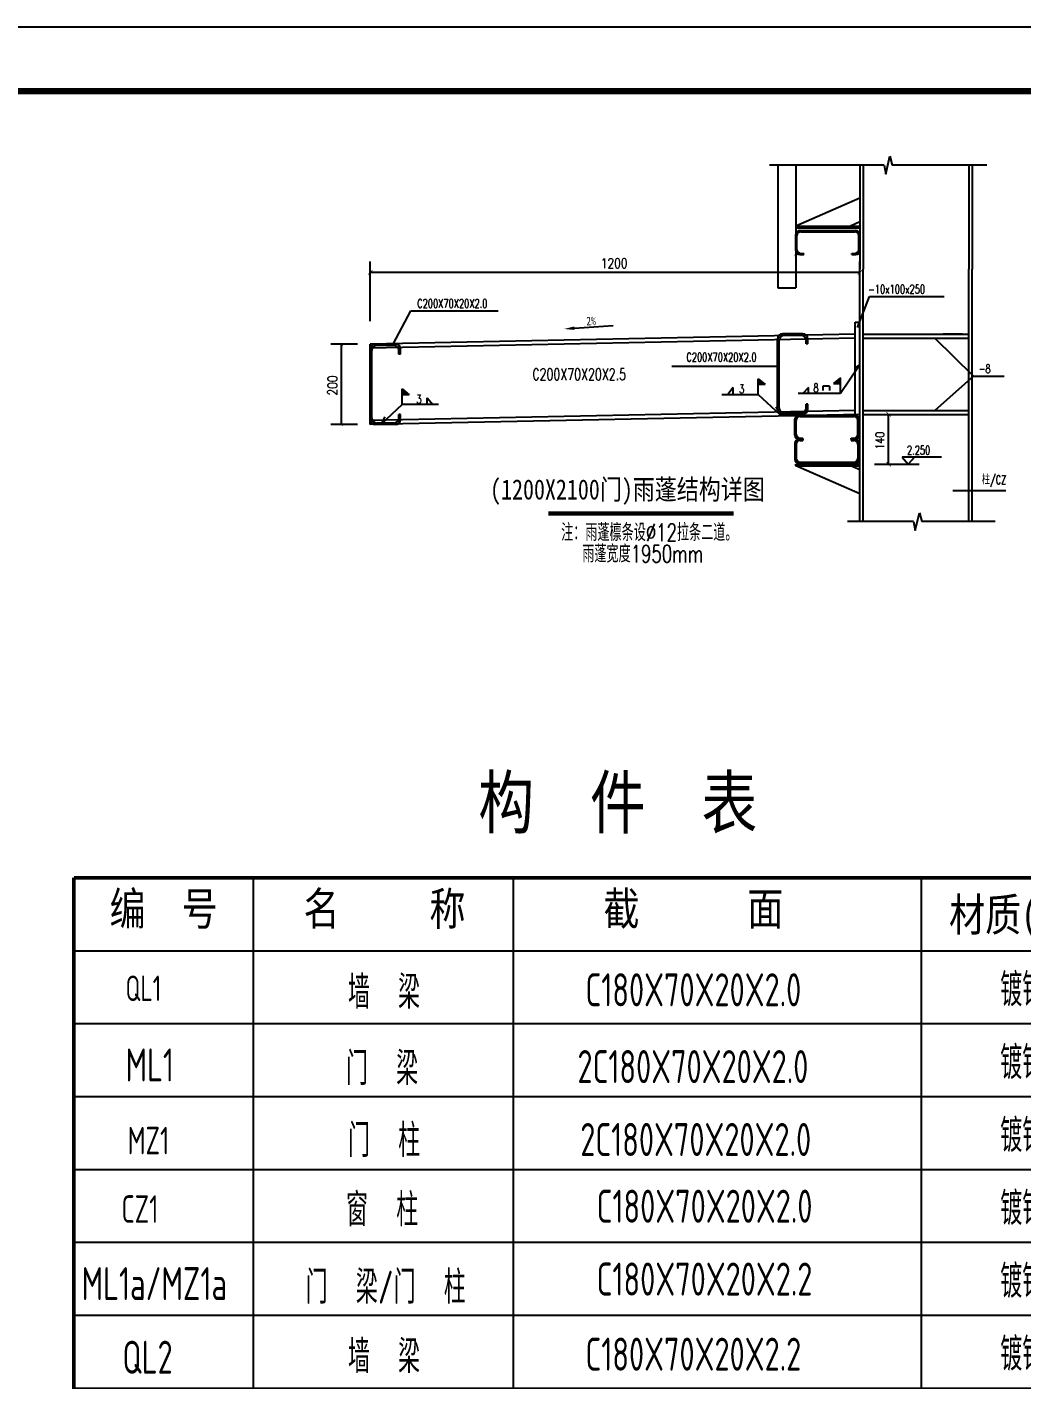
# Model space of a CAD drawing. Extents: x 69728788 to 150163257, y 20675998 to 43663798.
# Drawn here: x 75112336 to 75143425, y 21082004 to 21124288 of the extents above; entities that cross this region are included whole.
import ezdxf

# ---------------------------------------------------------------- set-up
doc = ezdxf.new("R2010")
doc.units = 0
doc.header["$LTSCALE"] = 1000
doc.header["$MEASUREMENT"] = 0
doc.linetypes.add('3', pattern=[5, 3, -2])
doc.linetypes.add('30', pattern=[0])
doc.layers.get('0').update_dxf_attribs({"linetype": 'CONTINUOUS'})
doc.layers.add('20', color=2, linetype='CONTINUOUS', lineweight=35)
for name, color, linetype in [('AXIS', 3, 'CONTINUOUS'), ('DIM', 3, 'CONTINUOUS'), ('killer_tk3.0000', 1, 'CONTINUOUS'), ('PUB_TEXT', 7, 'CONTINUOUS'), ('PUB_TITLE', 4, 'CONTINUOUS'), ('TEXT', 7, 'CONTINUOUS'), ('ZHI', 7, 'CONTINUOUS')]:
    doc.layers.add(name, color=color, linetype=linetype)
doc.styles.add('-宋体', font='')
doc.styles.add('3MM', font='simplex.shx', dxfattribs={"width": 0.7, "height": 700, "bigfont": 'hztxt.shx'})
doc.styles.add('DIM_FONT', font='SIMPLEX.shx', dxfattribs={"width": 0.8})
doc.styles.add('hztxt', font='romand_pkpm', dxfattribs={"bigfont": 'hztxt'})
doc.styles.add('ROMANS', font='romans.shx', dxfattribs={"width": 0.75, "height": 300, "bigfont": 'hztxt.shx'})
doc.styles.add('STYLESONG', font='宋体', dxfattribs={"width": 0.8})
doc.styles.add('TSSD_Rein', font='atssdeng.shx', dxfattribs={"width": 0.7, "bigfont": 'atssdchn.shx'})
doc.styles.add('WZX', font='simhei.ttf', dxfattribs={"width": 0.8})
doc.styles.get('-宋体').set_extended_font_data('SimSun')

# ---------------------------------------------------------------- blocks, each defined once
blk = doc.blocks.new('253639')
at = {"layer": 'TEXT'}
for p, q in [((75191887, 21041597), (75217178, 21041597)), ((75191887, 21041597), (75217178, 21041597)), ((75191887, 21041597), (75217178, 21041597)), ((75191887, 21041597), (75217178, 21041597)), ((75191887, 21041597), (75217178, 21041597)), ((75196099, 21016101), (75196099, 21041597)), ((75202191, 21016101), (75202191, 21041597)), ((75211752, 21016101), (75211752, 21041597)), ((75191887, 21039888), (75217178, 21039888)), ((75191887, 21039888), (75217178, 21039888)), ((75191887, 21038179), (75217178, 21038179)), ((75191887, 21036471), (75217178, 21036471)), ((75191887, 21034762), (75217178, 21034762)), ((75191887, 21033054), (75217178, 21033054)), ((75191887, 21033054), (75217178, 21033054)), ((75191887, 21031346), (75217178, 21031346)), ((75191887, 21031346), (75217178, 21031346)), ((75191887, 21031346), (75217178, 21031346)), ((75191887, 21029637), (75217178, 21029637)), ((75191887, 21027929), (75217178, 21027929)), ((75191887, 21026220), (75217178, 21026220)), ((75191887, 21024512), (75217178, 21024512)), ((75191887, 21022802), (75217178, 21022802)), ((75191887, 21021227), (75217178, 21021227)), ((75191887, 21019519), (75217178, 21019519)), ((75191887, 21017811), (75217178, 21017811)), ((75191887, 21016101), (75217178, 21016101)), ((75191887, 21016101), (75217178, 21016101)), ((75191887, 21016101), (75217178, 21016101)), ((75191887, 21016101), (75217178, 21016101)), ((75191887, 21016101), (75217178, 21016101)), ((75191887, 21016101), (75217178, 21016101)), ((75191887, 21016101), (75217178, 21016101))]:
    blk.add_line(p, q, dxfattribs=at)
at = {"layer": 'TEXT', "const_width": 90.3}
for points in [[(75191887, 21041597), (75217178, 21041597)], [(75191887, 21041597), (75191887, 21016101), (75217178, 21016101), (75217178, 21041597)]]:
    blk.add_lwpolyline(points, dxfattribs=at)
at = {"layer": 'PUB_TEXT', "style": 'TSSD_Rein', "width": 0.8}
for s, height, p in [('口50x3.0', 613.3, (75204144, 21023123)), ('YC', 613.3, (75193008, 21021524)), ('墙面隅撑', 613.3, (75197799, 21021529)), ('材料规格为L50＊4角钢', 613.32, (75203581, 21021565)), ('ZLT ', 613.3, (75193068, 21020039)), ('直 拉 条', 613.3, (75197739, 21019884)), ('%%13012', 613.3, (75203748, 21019986)), ('XLT ', 613.3, (75193120, 21018264)), ('斜 拉 条', 613.3, (75197726, 21018265)), ('%%13012', 613.3, (75203900, 21018206)), ('撑  杆', 613.3, (75197869, 21016642)), ('%%13032X2.5(内设%%13012拉条)', 613.32, (75203409, 21016585)), ('CG ', 613.3, (75193145, 21016599))]:
    blk.add_text(s, height=height, dxfattribs=at).set_placement(p)
at = {"layer": 'TEXT'}
for s, height, style, width, p in [('构  件  表', 1200, '-宋体', 0.8, (75201365, 21042766)), ('编  号', 774.4, '-宋体', 0.8, (75192724, 21040486)), ('名     称', 774.4, '-宋体', 0.8, (75197270, 21040486)), ('截      面', 774.4, '-宋体', 0.8, (75204297, 21040486)), ('材质(Q235)', 774.4, '-宋体', 0.8, (75212399, 21040347)), ('镀锌', 774.4, 'TSSD_Rein', 0.7, (75213599, 21038585)), ('QL1', 600, 'TSSD_Rein', 0.7, (75193097, 21038708)), ('墙  梁', 774.4, 'TSSD_Rein', 0.7, (75198312, 21038529)), (' C180X70X20X2.0', 774.4, 'TSSD_Rein', 0.7, (75203548, 21038585)), ('ML1', 774.4, 'TSSD_Rein', 0.7, (75193098, 21036823)), ('门  梁', 774.4, 'TSSD_Rein', 0.7, (75198268, 21036741)), ('2C180X70X20X2.0', 774.4, 'TSSD_Rein', 0.7, (75203690, 21036785)), ('镀锌', 774.4, 'TSSD_Rein', 0.7, (75213599, 21036877)), ('镀锌', 774.4, 'TSSD_Rein', 0.7, (75213599, 21035168)), ('MZ1', 645.3, 'TSSD_Rein', 0.7, (75193147, 21035115)), ('门  柱', 774.4, 'TSSD_Rein', 0.7, (75198313, 21035053)), ('2C180X70X20X2.0', 774.4, 'TSSD_Rein', 0.7, (75203756, 21035076)), ('CZ1', 645.3, 'TSSD_Rein', 0.7, (75193003, 21033511)), ('窗  柱', 774.4, 'TSSD_Rein', 0.7, (75198268, 21033428)), (' C180X70X20X2.0', 774.4, 'TSSD_Rein', 0.7, (75203810, 21033512)), ('镀锌', 774.4, 'TSSD_Rein', 0.7, (75213599, 21033459)), ('ML1a/MZ1a', 774.4, 'TSSD_Rein', 0.7, (75192068, 21031698)), ('门  梁/门  柱', 774.4, 'TSSD_Rein', 0.7, (75197322, 21031615)), (' C180X70X20X2.2', 774.4, 'TSSD_Rein', 0.7, (75203810, 21031804)), ('镀锌', 774.4, 'TSSD_Rein', 0.7, (75213599, 21031751)), ('镀锌', 774.4, 'TSSD_Rein', 0.7, (75213599, 21030044)), ('QL2', 774.4, 'TSSD_Rein', 0.7, (75193025, 21029973)), ('墙  梁', 774.4, 'TSSD_Rein', 0.7, (75198312, 21029987)), (' C180X70X20X2.2', 774.4, 'TSSD_Rein', 0.7, (75203548, 21030044)), ('ML2', 774.4, 'TSSD_Rein', 0.7, (75193098, 21028282)), ('门  梁', 774.4, 'TSSD_Rein', 0.7, (75198268, 21028199)), ('2C180X70X20X2.2', 774.4, 'TSSD_Rein', 0.7, (75203690, 21028243)), ('镀锌', 774.4, 'TSSD_Rein', 0.7, (75213599, 21028335)), ('镀锌', 774.4, 'TSSD_Rein', 0.7, (75213599, 21026626)), ('MZ2', 645.3, 'TSSD_Rein', 0.7, (75193147, 21026573)), ('门  柱', 774.4, 'TSSD_Rein', 0.7, (75198313, 21026511)), ('2C180X70X20X2.2', 774.4, 'TSSD_Rein', 0.7, (75203756, 21026535)), ('CZ2', 645.3, 'TSSD_Rein', 0.7, (75193003, 21024969)), ('窗  柱', 774.4, 'TSSD_Rein', 0.7, (75198268, 21024886)), (' C180X70X20X2.2', 774.4, 'TSSD_Rein', 0.7, (75203810, 21024970)), ('镀锌', 774.4, 'TSSD_Rein', 0.7, (75213599, 21024917)), ('方管', 645.3, 'TSSD_Rein', 0.7, (75192977, 21023044)), ('全部', 645.3, 'TSSD_Rein', 0.7, (75198702, 21023082))]:
    blk.add_text(s, height=height, dxfattribs=dict(at, style=style, width=width)).set_placement(p)
blk = doc.blocks.new('12565')
for p, q in [((74722966, 21391418), (74722966, 21387159)), ((74723590, 21391418), (74723590, 21387159)), ((74725819, 21391418), (74725819, 21387801)), ((74725819, 21391418), (74725819, 21387801)), ((74725931, 21391418), (74725931, 21387801)), ((74729603, 21391418), (74729603, 21387801)), ((74729603, 21391418), (74729603, 21387801)), ((74729714, 21391418), (74729714, 21387801)), ((74725819, 21390274), (74723590, 21389299)), ((74723590, 21389299), (74723590, 21389243)), ((74723590, 21389299), (74725819, 21389299)), ((74723590, 21389243), (74725819, 21389243)), ((74725819, 21389444), (74725488, 21389299)), ((74723590, 21388449), (74723590, 21389007)), ((74723631, 21388491), (74723631, 21388965)), ((74723729, 21389146), (74725680, 21389146)), ((74723771, 21389104), (74725638, 21389104)), ((74725777, 21388491), (74725777, 21388965)), ((74725819, 21388449), (74725819, 21389007)), ((74723590, 21388254), (74723590, 21388310)), ((74723729, 21388310), (74723868, 21388310)), ((74723771, 21388352), (74723868, 21388352)), ((74723868, 21388310), (74723868, 21388352)), ((74725541, 21388352), (74725638, 21388352)), ((74725541, 21388310), (74725541, 21388352)), ((74725541, 21388310), (74725680, 21388310)), ((74725931, 21379038), (74725931, 21387801)), ((74729603, 21379038), (74729603, 21387801)), ((74729714, 21379038), (74729714, 21387801)), ((74725819, 21387336), (74725819, 21387457)), ((74725819, 21382345), (74725819, 21387444)), ((74725819, 21379038), (74725819, 21387384)), ((74722966, 21387159), (74723590, 21387159)), ((74725652, 21385968), (74725819, 21385968)), ((74725652, 21382763), (74725652, 21385968)), ((74725652, 21385550), (74708818, 21385197)), ((74725652, 21385411), (74708818, 21385057)), ((74723833, 21385559), (74723134, 21385559)), ((74723780, 21385506), (74723186, 21385506)), ((74725931, 21385550), (74729603, 21385550)), ((74725931, 21385411), (74729598, 21385411)), ((74729375, 21385550), (74728708, 21385550)), ((74708818, 21382410), (74708818, 21385197)), ((74708818, 21382584), (74708818, 21385031)), ((74708870, 21382637), (74708870, 21384978)), ((74709692, 21385206), (74708993, 21385206)), ((74709639, 21385153), (74709045, 21385153)), ((74709814, 21384856), (74709814, 21384978)), ((74709867, 21384856), (74709867, 21385031)), ((74722959, 21382938), (74722959, 21385384)), ((74723011, 21382990), (74723011, 21385332)), ((74723955, 21385209), (74723955, 21385332)), ((74724007, 21385209), (74723955, 21385209)), ((74724007, 21385209), (74724007, 21385384)), ((74709867, 21384856), (74709814, 21384856)), ((74723955, 21382990), (74723955, 21383112)), ((74724007, 21383112), (74723955, 21383112)), ((74724007, 21382938), (74724007, 21383112)), ((74725652, 21382902), (74708818, 21382549)), ((74725819, 21382763), (74708818, 21382410)), ((74709814, 21382637), (74709814, 21382759)), ((74709867, 21382759), (74709814, 21382759)), ((74709867, 21382584), (74709867, 21382759)), ((74723833, 21382763), (74723134, 21382763)), ((74723780, 21382815), (74723186, 21382815)), ((74723558, 21382039), (74723558, 21382596)), ((74723697, 21382735), (74725648, 21382735)), ((74723739, 21382694), (74725606, 21382694)), ((74725788, 21382039), (74725788, 21382596)), ((74725931, 21382902), (74729603, 21382902)), ((74725931, 21382763), (74729603, 21382763)), ((74709692, 21382410), (74708993, 21382410)), ((74709639, 21382462), (74709045, 21382462)), ((74723600, 21382080), (74723600, 21382554)), ((74725746, 21382080), (74725746, 21382554)), ((74723558, 21381760), (74723558, 21381203)), ((74723600, 21381718), (74723600, 21381244)), ((74723697, 21381899), (74723837, 21381899)), ((74723697, 21381899), (74723837, 21381899)), ((74723739, 21381941), (74723837, 21381941)), ((74723739, 21381858), (74723837, 21381858)), ((74723837, 21381899), (74723837, 21381941)), ((74723837, 21381899), (74723837, 21381858)), ((74725509, 21381941), (74725606, 21381941)), ((74725509, 21381899), (74725509, 21381941)), ((74725509, 21381899), (74725648, 21381899)), ((74725509, 21381899), (74725648, 21381899)), ((74725509, 21381899), (74725509, 21381858)), ((74725509, 21381858), (74725606, 21381858)), ((74725746, 21381718), (74725746, 21381244)), ((74725788, 21381760), (74725788, 21381203)), ((74723590, 21380977), (74723590, 21381032)), ((74723590, 21381032), (74725819, 21381032)), ((74723590, 21380977), (74725819, 21380977)), ((74725819, 21380001), (74723590, 21380977)), ((74723697, 21381063), (74725648, 21381063)), ((74723739, 21381105), (74725606, 21381105)), ((74725819, 21380832), (74725488, 21380977)), ((74729043, 21380114), (74730884, 21380114))]:
    blk.add_line(p, q)
at = {"color": 4}
for p, q in [((74710797, 21383338), (74710984, 21383101)), ((74710797, 21383101), (74710797, 21383338))]:
    blk.add_line(p, q, dxfattribs=at)
at = {"color": 2, "linetype": 'ByBlock', "const_width": 22.5}
for points in [[(74726888, 21382688), (74726738, 21382838)], [(74726738, 21381107), (74726888, 21380957)]]:
    blk.add_lwpolyline(points, dxfattribs=at)
at = {"const_width": 145}
blk.add_lwpolyline([(74714996, 21379323), (74721429, 21379323)], dxfattribs=at)
for centre, radius, start, end in [((74723729, 21389007), 139, 90, 180), ((74723771, 21388965), 139, 90, 180), ((74725638, 21388965), 139, 0, 90), ((74725680, 21389007), 139, 0, 90), ((74723729, 21388449), 139, 180, 270), ((74723771, 21388491), 139, 180, 270), ((74725638, 21388491), 139, 270, 0), ((74725680, 21388449), 139, 270, 0), ((74723134, 21385384), 175, 90, 180), ((74723186, 21385332), 175, 90, 180), ((74723780, 21385332), 175, 0, 90), ((74723833, 21385384), 175, 0, 90), ((74708993, 21385031), 175, 90, 180), ((74709045, 21384978), 175, 90, 180), ((74709639, 21384978), 175, 0, 90), ((74709692, 21385031), 175, 0, 90), ((74708993, 21382584), 175, 180, 270), ((74709045, 21382637), 175, 180, 270), ((74709639, 21382637), 175, 270, 0), ((74709692, 21382584), 175, 270, 0), ((74723134, 21382938), 175, 180, 270), ((74723186, 21382990), 175, 180, 270), ((74723697, 21382596), 139, 90, 180), ((74723739, 21382554), 139, 90, 180), ((74723780, 21382990), 175, 270, 0), ((74723833, 21382938), 175, 270, 0), ((74725606, 21382554), 139, 0, 90), ((74725648, 21382596), 139, 0, 90), ((74723697, 21382039), 139, 180, 270), ((74723697, 21381760), 139, 90, 180), ((74723739, 21382080), 139, 180, 270), ((74723739, 21381718), 139, 90, 180), ((74725606, 21382080), 139, 270, 0), ((74725606, 21381718), 139, 0, 90), ((74725648, 21382039), 139, 270, 0), ((74725648, 21381760), 139, 0, 90), ((74723697, 21381203), 139, 180, 270), ((74723739, 21381244), 139, 180, 270), ((74725606, 21381244), 139, 270, 0), ((74725648, 21381203), 139, 270, 0)]:
    blk.add_arc(centre, radius, start, end)
at = {"layer": 'AXIS'}
for p, q in [((74726715, 21391106), (74726862, 21391725)), ((74726862, 21391725), (74726939, 21391418)), ((74726654, 21391418), (74722676, 21391418)), ((74726654, 21391418), (74726715, 21391106)), ((74730220, 21391418), (74726939, 21391418)), ((74725819, 21387300), (74725819, 21388068)), ((74719286, 21384440), (74722959, 21384440)), ((74727740, 21378726), (74727888, 21379345)), ((74727888, 21379345), (74727965, 21379038)), ((74727680, 21379038), (74725385, 21379038)), ((74727680, 21379038), (74727740, 21378726)), ((74730518, 21379038), (74727965, 21379038))]:
    blk.add_line(p, q, dxfattribs=at)
at = {"layer": 'AXIS', "color": 4}
for p, q in [((74725733, 21385779), (74726155, 21386852)), ((74726155, 21386852), (74728743, 21386852)), ((74709616, 21385198), (74710226, 21386363)), ((74710226, 21386363), (74713258, 21386363)), ((74729761, 21384088), (74728417, 21385411)), ((74725819, 21384478), (74725142, 21383492)), ((74725688, 21384404), (74725819, 21384478)), ((74722289, 21383997), (74722533, 21383795)), ((74722289, 21383454), (74722289, 21383997)), ((74725142, 21384035), (74724898, 21383833)), ((74725142, 21383492), (74725142, 21384035)), ((74729761, 21384088), (74728417, 21382902)), ((74729761, 21384088), (74730824, 21384088)), ((74709925, 21383644), (74710168, 21383442)), ((74709925, 21383101), (74709925, 21383644)), ((74721416, 21383692), (74721230, 21383454)), ((74721416, 21383454), (74721416, 21383692)), ((74722533, 21383795), (74722289, 21383795)), ((74724027, 21383701), (74723841, 21383492)), ((74724027, 21383492), (74724027, 21383701)), ((74724765, 21383743), (74724531, 21383743)), ((74724531, 21383743), (74724531, 21383589)), ((74724765, 21383743), (74724765, 21383589)), ((74724898, 21383833), (74725142, 21383833)), ((74709925, 21383101), (74709178, 21382410)), ((74710168, 21383442), (74709925, 21383442)), ((74711188, 21383101), (74709925, 21383101)), ((74721026, 21383454), (74722289, 21383454)), ((74722289, 21383454), (74723035, 21382763)), ((74725142, 21383492), (74723674, 21383492)), ((74709319, 21382675), (74709178, 21382410)), ((74722894, 21383028), (74723035, 21382763))]:
    blk.add_line(p, q, dxfattribs=at)
at = {"layer": 'AXIS', "color": 2}
for p, q in [((74726778, 21382763), (74727188, 21382763)), ((74726813, 21381032), (74726813, 21382763)), ((74727281, 21381278), (74727496, 21381032)), ((74728653, 21381278), (74727281, 21381278)), ((74727711, 21381278), (74727496, 21381032)), ((74726328, 21381032), (74727875, 21381032)), ((74726778, 21381032), (74727188, 21381032))]:
    blk.add_line(p, q, dxfattribs=at)
at = {"layer": 'AXIS', "color": 4}
for points in [[(74722289, 21383997), (74722289, 21383795), (74722533, 21383795)], [(74725142, 21384035), (74725142, 21383833), (74724898, 21383833)], [(74709925, 21383644), (74709925, 21383442), (74710168, 21383442)]]:
    blk.add_solid(points, dxfattribs=at)
at = {"layer": 'DIM'}
for p, q in [((74708818, 21386000), (74708818, 21388068)), ((74725819, 21387693), (74708818, 21387693)), ((74708368, 21385197), (74707447, 21385197)), ((74707822, 21382410), (74707822, 21385197)), ((74708368, 21382410), (74707447, 21382410))]:
    blk.add_line(p, q, dxfattribs=at)
at = {"layer": 'DIM', "const_width": 22.5}
for points in [[(74708893, 21387768), (74708743, 21387618)], [(74725744, 21387618), (74725894, 21387768)], [(74707865, 21385154), (74707781, 21385237)], [(74707781, 21382450), (74707865, 21382367)]]:
    blk.add_lwpolyline(points, dxfattribs=at)
at = {"layer": 'killer_tk3.0000', "color": 4, "linetype": '30'}
blk.add_line((74715902, 21385754), (74717245, 21385848), dxfattribs=at)
at = {"layer": 'killer_tk3.0000', "color": 4, "linetype": '3'}
blk.add_solid([(74715906, 21385694), (74715898, 21385814), (74715543, 21385729)], dxfattribs=at)
at = {"color": 4, "style": 'ROMANS', "width": 0.7}
for s, p in [('-10x100x250', (74726100, 21386961)), ('C200X70X20X2.0', (74710446, 21386463)), ('C200X70X20X2.0', (74719792, 21384600)), ('-8', (74729942, 21384198)), ('3', (74721621, 21383496)), ('8', (74724203, 21383534)), ('3', (74710416, 21383143)), ('柱/CZ', (74730050, 21380337))]:
    blk.add_text(s, height=300, dxfattribs=at).set_placement(p)
for s, height, style, width, p in [(' C200X70X20X2.5', 400, 'ROMANS', 0.7, (74714252, 21383955)), ('(1200X2100门)雨蓬结构详图', 700, 'WZX', 0.8, (74712977, 21379806))]:
    blk.add_text(s, height=height, dxfattribs=dict(style=style, width=width)).set_placement(p)
at = {"color": 2, "style": 'ROMANS', "width": 0.7}
blk.add_text('2.250', height=300, dxfattribs=at).set_placement((74727451, 21381368))
at = {"layer": 'DIM', "style": '3MM', "width": 0.8}
blk.add_text('1200', height=337.5, dxfattribs=at).set_placement((74716819, 21387843))
at = {"layer": 'DIM', "width": 0.8}
for s, height, rotation, style, p in [('2%', 300, 2, 'STYLESONG', (74716323, 21385850)), ('200', 337.5, 90, '3MM', (74707672, 21383417))]:
    blk.add_text(s, height=height, rotation=rotation, dxfattribs=dict(at, style=style)).set_placement(p)
at = {"layer": 'killer_tk3.0000', "color": 2, "linetype": '30', "style": 'DIM_FONT', "width": 0.8}
blk.add_text('140', height=300, rotation=90, dxfattribs=at).set_placement((74726663, 21381540))
at = {"layer": 'ZHI', "style": 'hztxt', "width": 0.7}
for s, p in [('注：雨蓬檩条设%%C12拉条二道。', (74715445, 21378363)), ('雨蓬宽度1950mm', (74716179, 21377620))]:
    blk.add_text(s, height=600, dxfattribs=at).set_placement(p)

msp = doc.modelspace()

# ---------------------------------------------------------------- linework, layer by layer
at = {"layer": 'PUB_TITLE'}
msp.add_lwpolyline([(75043830.5, 21040287.7), (75162630.5, 21040287.7), (75162630.5, 21124287.7), (75043830.5, 21124287.7)], close=True, dxfattribs=at)
at = {"layer": 'PUB_TITLE', "const_width": 200}
msp.add_lwpolyline([(75048830.5, 21042287.7), (75160630.5, 21042287.7), (75160630.5, 21122287.7), (75048830.5, 21122287.7)], close=True, dxfattribs=at)

# ---------------------------------------------------------------- block references
at = {"xscale": 0.9000000059604645, "yscale": 0.8999999985098839, "zscale": 0.9}
msp.add_blockref('12565', (7885125.7, 1867696.1), dxfattribs=at)
at = {"layer": '20', "xscale": 1.333330001682043, "yscale": 1.333329999819398, "zscale": 1.33333}
msp.add_blockref('253639', (-25141800.3, -6957695.5), dxfattribs=at)

doc.saveas('drawing.dxf')
